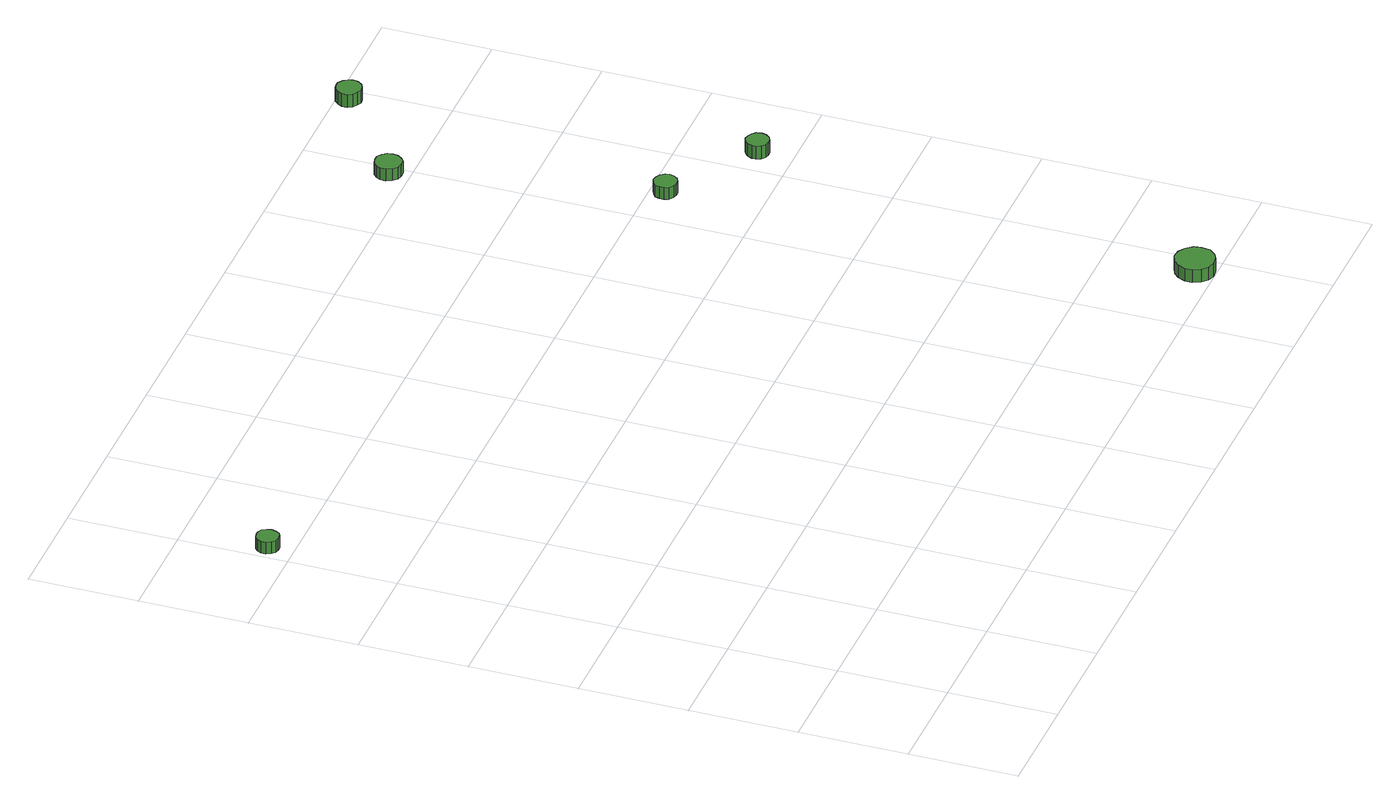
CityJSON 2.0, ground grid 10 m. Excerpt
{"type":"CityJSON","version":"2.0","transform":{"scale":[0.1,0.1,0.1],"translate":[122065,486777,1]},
"CityObjects":{
"tree1":{"type":"SolitaryVegetationObject","attributes":{"function":"something"},"geometry":[{"type":"MultiSurface","lod":"1","boundaries":[[[0,1,2,3,4,5,6,7,8,9,10,11,12,13,14]],[[15,16,17,18,19,20,21,22,23,24,25,26,27,28,29]],[[0,29,28,1]],[[1,28,27,2]],[[2,27,26,3]],[[3,26,25,4]],[[4,25,24,5]],[[5,24,23,6]],[[6,23,22,7]],[[7,22,21,8]],[[8,21,20,9]],[[9,20,19,10]],[[10,19,18,11]],[[11,18,17,12]],[[12,17,16,13]],[[13,16,15,14]],[[14,15,29,0]]]}]},
"tree2":{"type":"SolitaryVegetationObject","attributes":{"function":"something"},"geometry":[{"type":"MultiSurface","lod":"1","boundaries":[[[30,31,32,33,34,35,36,37,38,39,40,41,42,43,44]],[[45,46,47,48,49,50,51,52,53,54,55,56,57,58,59]],[[30,59,58,31]],[[31,58,57,32]],[[32,57,56,33]],[[33,56,55,34]],[[34,55,54,35]],[[35,54,53,36]],[[36,53,52,37]],[[37,52,51,38]],[[38,51,50,39]],[[39,50,49,40]],[[40,49,48,41]],[[41,48,47,42]],[[42,47,46,43]],[[43,46,45,44]],[[44,45,59,30]]]}]},
"tree3":{"type":"SolitaryVegetationObject","attributes":{"function":"something"},"geometry":[{"type":"MultiSurface","lod":"1","boundaries":[[[60,61,62,63,64,65,66,67,68,69,70,71,72,73,74]],[[75,76,77,78,79,80,81,82,83,84,85,86,87,88,89]],[[60,89,88,61]],[[61,88,87,62]],[[62,87,86,63]],[[63,86,85,64]],[[64,85,84,65]],[[65,84,83,66]],[[66,83,82,67]],[[67,82,81,68]],[[68,81,80,69]],[[69,80,79,70]],[[70,79,78,71]],[[71,78,77,72]],[[72,77,76,73]],[[73,76,75,74]],[[74,75,89,60]]]}]},
"tree4":{"type":"SolitaryVegetationObject","attributes":{"function":"something"},"geometry":[{"type":"MultiSurface","lod":"1","boundaries":[[[90,91,92,93,94,95,96,97,98,99,100,101,102,103,104]],[[105,106,107,108,109,110,111,112,113,114,115,116,117,118,119]],[[90,119,118,91]],[[91,118,117,92]],[[92,117,116,93]],[[93,116,115,94]],[[94,115,114,95]],[[95,114,113,96]],[[96,113,112,97]],[[97,112,111,98]],[[98,111,110,99]],[[99,110,109,100]],[[100,109,108,101]],[[101,108,107,102]],[[102,107,106,103]],[[103,106,105,104]],[[104,105,119,90]]]}]},
"tree5":{"type":"SolitaryVegetationObject","attributes":{"function":"something"},"geometry":[{"type":"MultiSurface","lod":"1","boundaries":[[[120,121,122,123,124,125,126,127,128,129,130,131,132,133,134]],[[135,136,137,138,139,140,141,142,143,144,145,146,147,148,149]],[[120,149,148,121]],[[121,148,147,122]],[[122,147,146,123]],[[123,146,145,124]],[[124,145,144,125]],[[125,144,143,126]],[[126,143,142,127]],[[127,142,141,128]],[[128,141,140,129]],[[129,140,139,130]],[[130,139,138,131]],[[131,138,137,132]],[[132,137,136,133]],[[133,136,135,134]],[[134,135,149,120]]]}]},
"tree6":{"type":"SolitaryVegetationObject","attributes":{"function":"something"},"geometry":[{"type":"MultiSurface","lod":"1","boundaries":[[[150,151,152,153,154,155,156,157,158,159,160,161,162,163,164]],[[165,166,167,168,169,170,171,172,173,174,175,176,177,178,179]],[[150,179,178,151]],[[151,178,177,152]],[[152,177,176,153]],[[153,176,175,154]],[[154,175,174,155]],[[155,174,173,156]],[[156,173,172,157]],[[157,172,171,158]],[[158,171,170,159]],[[159,170,169,160]],[[160,169,168,161]],[[161,168,167,162]],[[162,167,166,163]],[[163,166,165,164]],[[164,165,179,150]]]}]}
},
"vertices":[
[24,623,13],[23,627,13],[21,631,13],[17,633,13],[13,633,13],[9,632,13],[6,629,13],[4,625,13],[4,621,13],[6,617,13],[9,614,13],[13,613,13],[17,613,13],[21,615,13],[23,619,13],[23,619,1],[21,615,1],[17,613,1],[13,613,1],[9,614,1],[6,617,1],[4,621,1],[4,625,1],[6,629,1],[9,632,1],[13,633,1],[17,633,1],[21,631,1],[23,627,1],[24,623,1],
[700,19,13],[699,26,13],[694,32,13],[688,36,13],[680,37,13],[673,34,13],[668,29,13],[665,22,13],[665,15,13],[668,8,13],[673,3,13],[680,1,13],[688,2,13],[694,5,13],[699,11,13],[699,11,0],[694,5,0],[688,2,0],[680,1,0],[673,3,0],[668,8,0],[665,15,0],[665,22,0],[668,29,0],[673,34,0],[680,37,0],[688,36,0],[694,32,0],[699,26,0],[700,19,0],
[646,483,18],[645,487,18],[642,491,18],[638,493,18],[634,494,18],[630,492,18],[626,489,18],[625,485,18],[625,481,18],[626,477,18],[630,474,18],[634,473,18],[638,473,18],[642,475,18],[645,479,18],[645,479,6],[642,475,6],[638,473,6],[634,473,6],[630,474,6],[626,477,6],[625,481,6],[625,485,6],[626,489,6],[630,492,6],[634,494,6],[638,493,6],[642,491,6],[645,487,6],[646,483,6],
[600,718,15],[599,723,15],[596,727,15],[592,730,15],[587,730,15],[582,729,15],[578,725,15],[576,721,15],[576,716,15],[578,711,15],[582,707,15],[587,706,15],[592,706,15],[596,709,15],[599,713,15],[599,713,3],[596,709,3],[592,706,3],[587,706,3],[582,707,3],[578,711,3],[576,716,3],[576,721,3],[578,725,3],[582,729,3],[587,730,3],[592,730,3],[596,727,3],[599,723,3],[600,718,3],
[732,430,18],[731,435,18],[728,438,18],[724,440,18],[720,441,18],[716,439,18],[713,436,18],[711,432,18],[711,428,18],[713,424,18],[716,421,18],[720,420,18],[724,420,18],[728,422,18],[731,426,18],[731,426,5],[728,422,5],[724,420,5],[720,420,5],[716,421,5],[713,424,5],[711,428,5],[711,432,5],[713,436,5],[716,439,5],[720,441,5],[724,440,5],[728,438,5],[731,435,5],[732,430,5],
[697,789,14],[696,793,14],[693,797,14],[689,800,14],[684,800,14],[680,799,14],[676,795,14],[674,791,14],[674,786,14],[676,782,14],[680,779,14],[684,777,14],[689,778,14],[693,780,14],[696,784,14],[696,784,1],[693,780,1],[689,778,1],[684,777,1],[680,779,1],[676,782,1],[674,786,1],[674,791,1],[676,795,1],[680,799,1],[684,800,1],[689,800,1],[693,797,1],[696,793,1],[697,789,1]
]}
